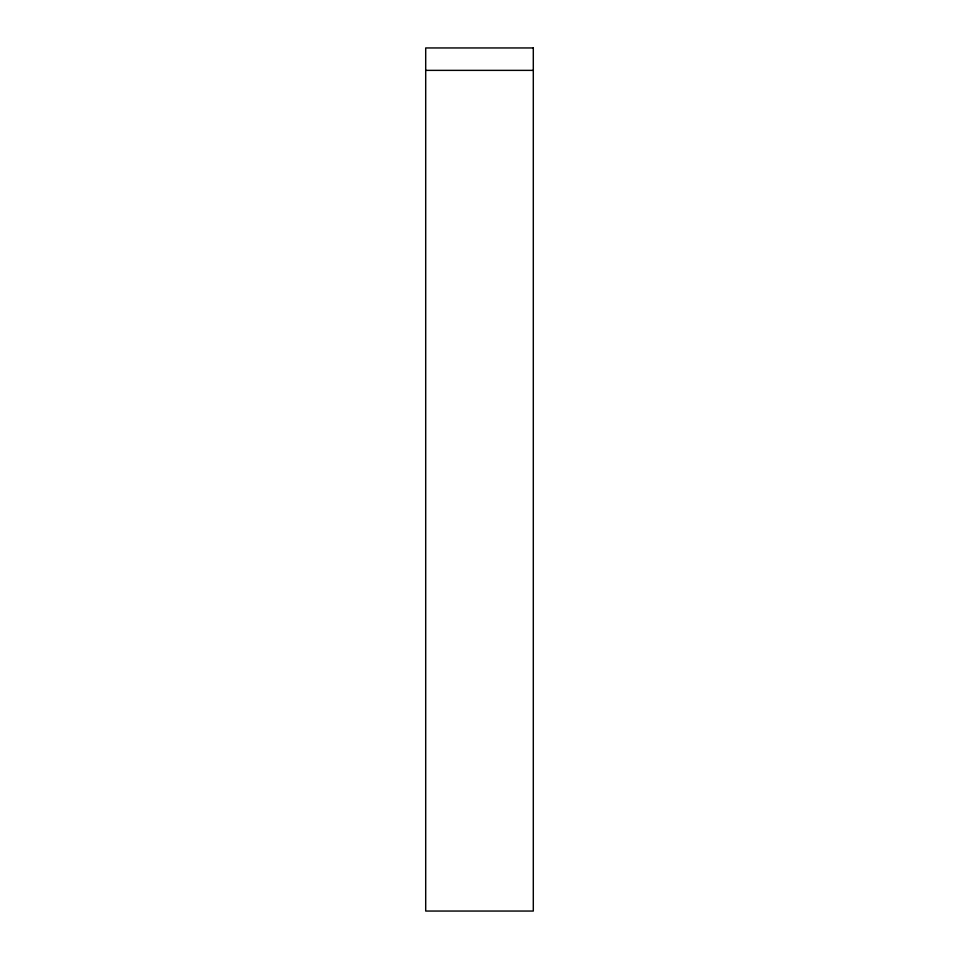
<?xml version="1.0" encoding="UTF-8"?>
<svg xmlns="http://www.w3.org/2000/svg" width="959" height="959" viewBox="0 0 959 959"><rect width="100%" height="100%" fill="white"/><g stroke="black" fill="none" stroke-linecap="round" stroke-linejoin="round"><path stroke-width="1.44" d="M425.7 70.367L533.3 70.367M533.3 47.95L425.7 47.95L425.7 911.05L533.3 911.05L533.3 47.95"/></g></svg>
